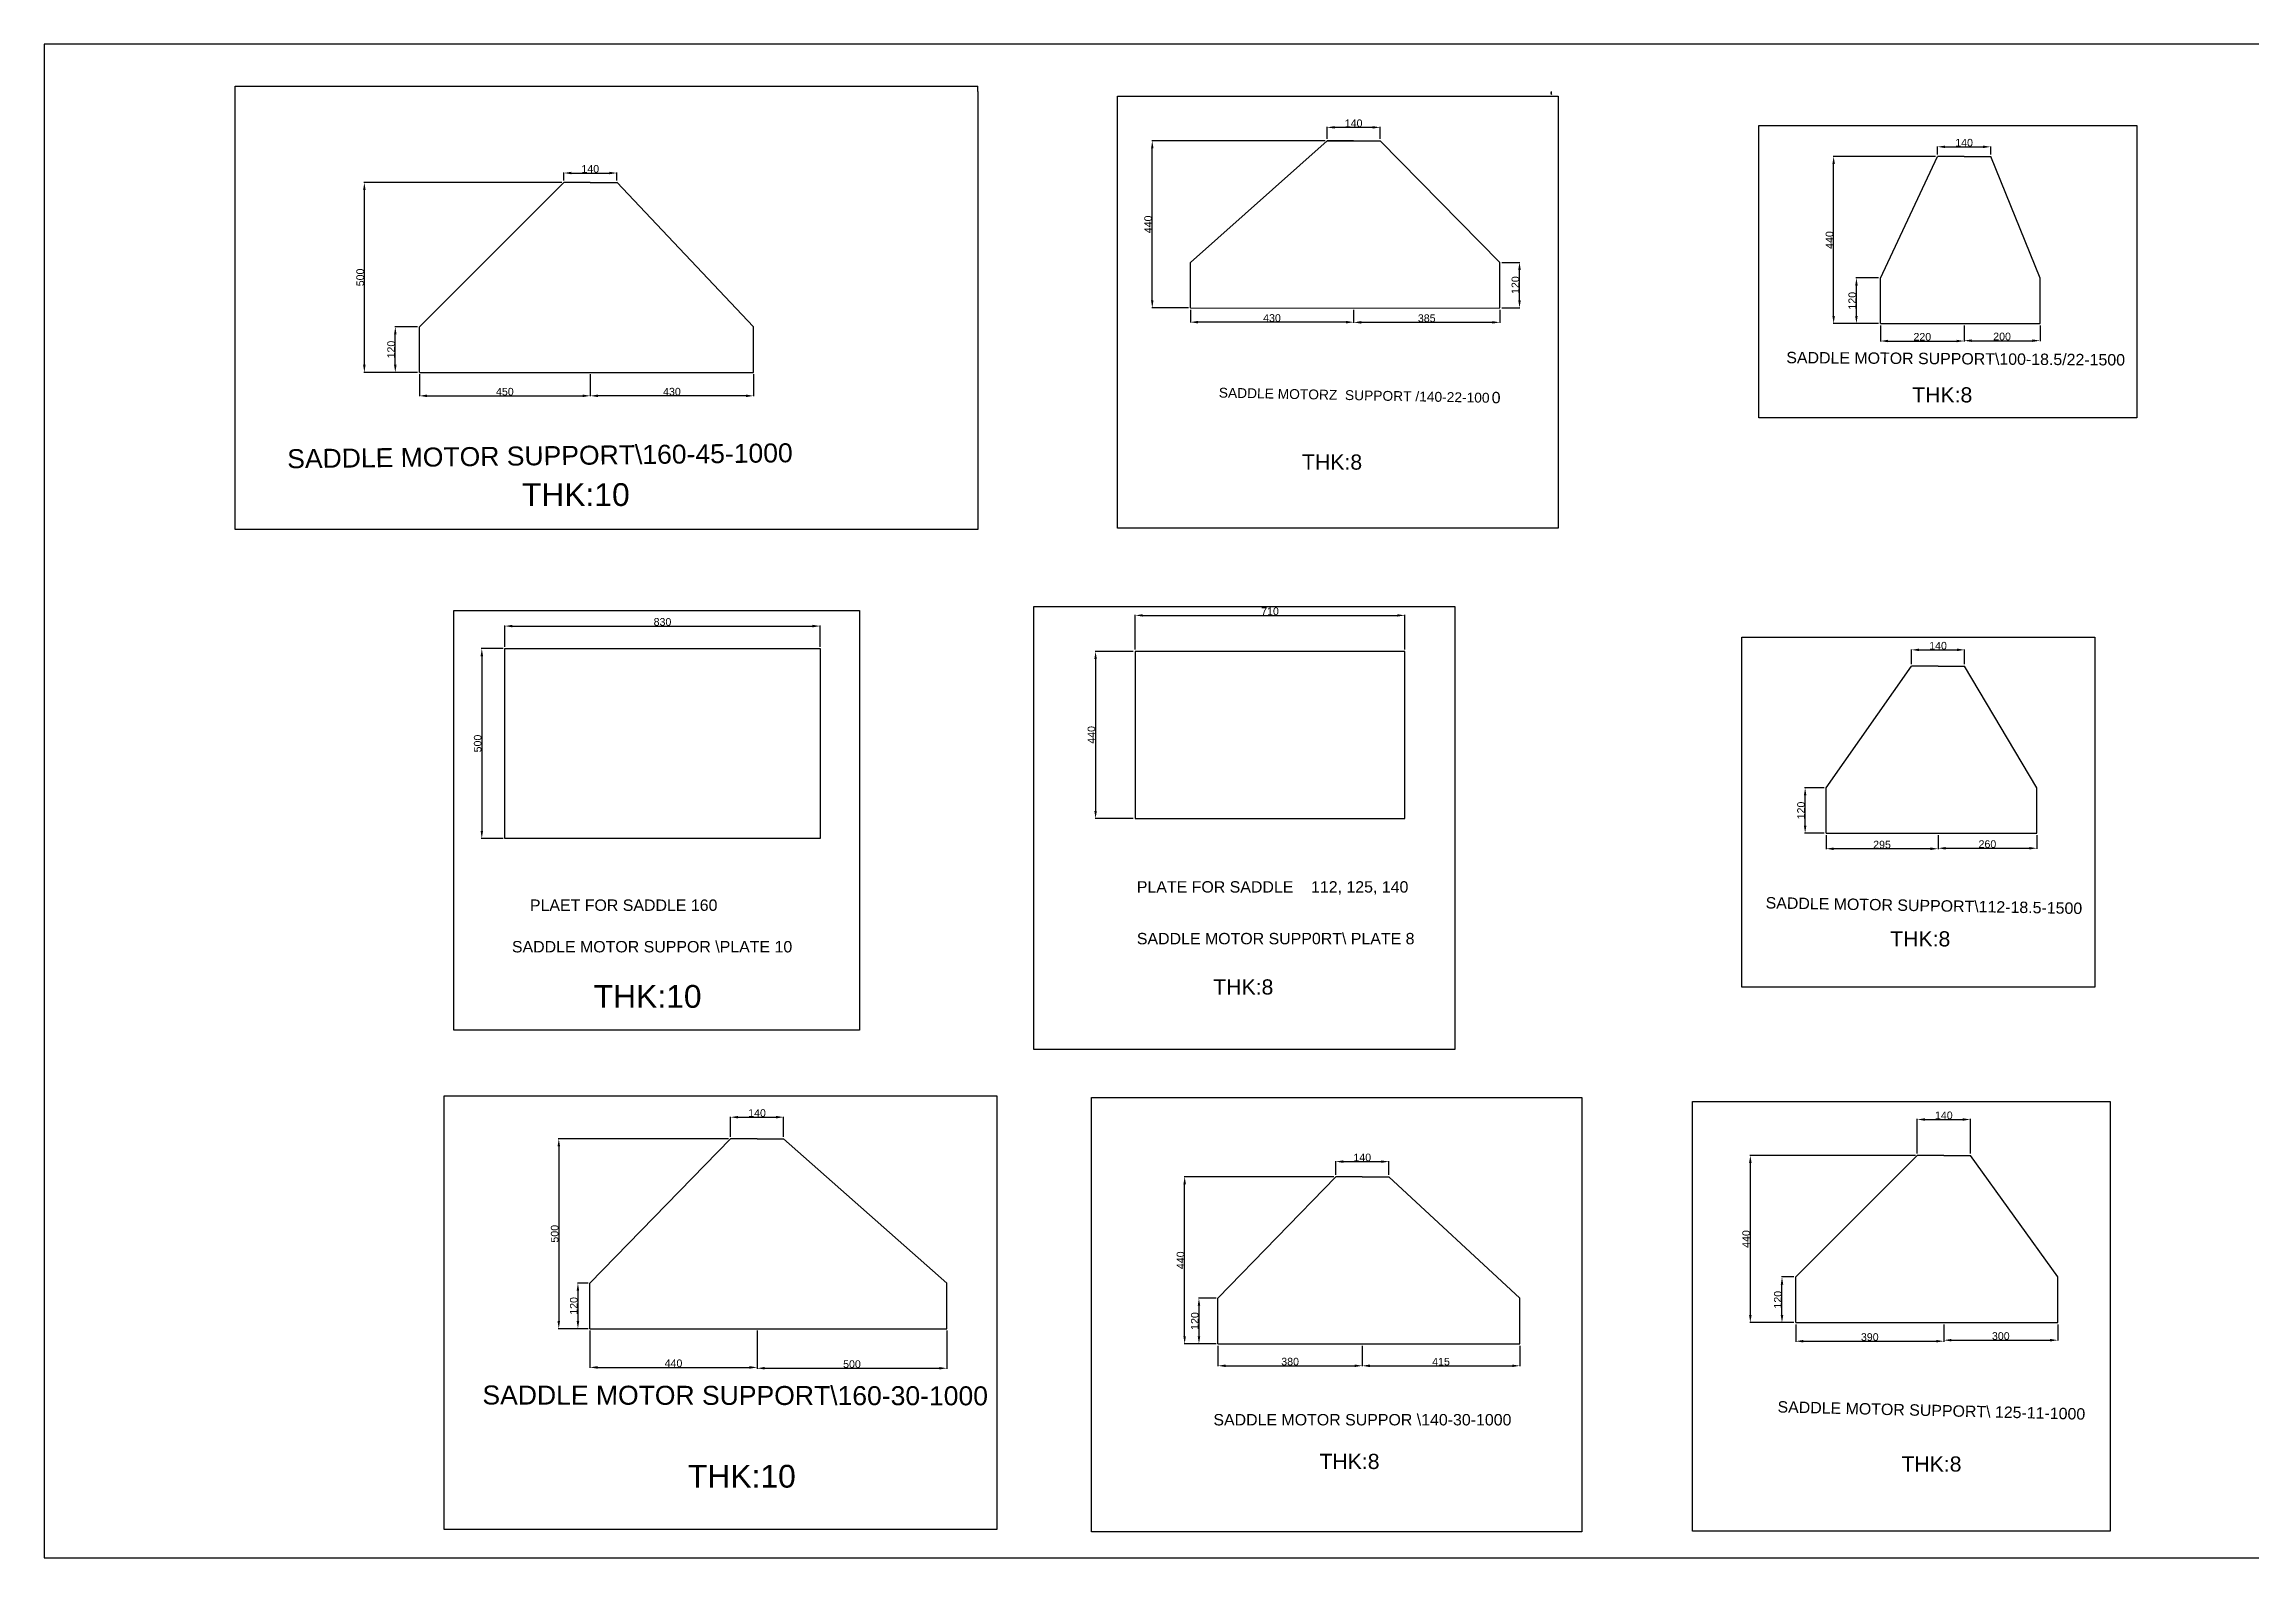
# Model space of a CAD drawing. Header units: millimetres. Extents: x -145362 to -132657, y 130559 to 137143.
# Drawn here: x -145362 to -139549, y 133157 to 137143 of the extents above; entities that cross this region are included whole.
import ezdxf

# ---------------------------------------------------------------- set-up
doc = ezdxf.new("R2010")
doc.units = ezdxf.units.MM
doc.styles.get("Standard").update_dxf_attribs({"font": 'ARIAL.TTF'})
doc.dimstyles.new('ISO-25', dxfattribs={"dimtxt": 20, "dimasz": 20, "dimexe": 1.25, "dimexo": 5, "dimtad": 1, "dimdec": 1, "dimtxsty": 'Standard', "dimcen": 2.5, "dimclrd": 3, "dimclre": 3, "dimclrt": 1, "dimadec": 1, "dimazin": 0, "dimtfac": 1, "dimtdec": 1, "dimtmove": 0, "dimatfit": 3, "dimfxl": 1, "dimarcsym": 0})

# ---------------------------------------------------------------- blocks, each defined once
blk = doc.blocks.new('*D3')
at = {"color": 3, "linetype": 'ByBlock', "lineweight": -2}
for p, q in [((-143994.2, 136783.4), (-143994.2, 136804.5)), ((-143974.2, 136803.3), (-143874.2, 136803.3)), ((-143854.2, 136783.4), (-143854.2, 136804.5))]:
    blk.add_line(p, q, dxfattribs=at)
at = {"color": 3, "linetype": 'ByBlock'}
for points in [[(-143974.2, 136806.6), (-143974.2, 136800), (-143994.2, 136803.3)], [(-143874.2, 136806.6), (-143874.2, 136800), (-143854.2, 136803.3)]]:
    blk.add_solid(points, dxfattribs=at)
at = {"layer": 'Defpoints', "color": 0, "linetype": 'ByBlock'}
for p in [(-143854.2, 136803.3), (-143994.2, 136778.4), (-143854.2, 136778.4)]:
    blk.add_point(p, dxfattribs=at)
at = {"color": 1, "linetype": 'ByBlock', "insert": (-143924.2, 136814.1), "char_height": 20, "attachment_point": 5}
blk.add_mtext('140', dxfattribs=at)
blk = doc.blocks.new('*D4')
at = {"color": 3, "linetype": 'ByBlock', "lineweight": -2}
for p, q in [((-144374.2, 136273.4), (-144374.2, 136215.3)), ((-143924.2, 136273.4), (-143924.2, 136215.3)), ((-144354.2, 136216.5), (-143944.2, 136216.5))]:
    blk.add_line(p, q, dxfattribs=at)
at = {"color": 3, "linetype": 'ByBlock'}
for points in [[(-144354.2, 136219.9), (-144354.2, 136213.2), (-144374.2, 136216.5)], [(-143944.2, 136219.9), (-143944.2, 136213.2), (-143924.2, 136216.5)]]:
    blk.add_solid(points, dxfattribs=at)
at = {"layer": 'Defpoints', "color": 0, "linetype": 'ByBlock'}
for p in [(-144374.2, 136278.4), (-143924.2, 136278.4), (-143924.2, 136216.5)]:
    blk.add_point(p, dxfattribs=at)
at = {"color": 1, "linetype": 'ByBlock', "insert": (-144149.2, 136227.4), "char_height": 20, "attachment_point": 5}
blk.add_mtext('450', dxfattribs=at)
blk = doc.blocks.new('*D5')
at = {"color": 3, "linetype": 'ByBlock', "lineweight": -2}
for p, q in [((-143924.2, 136272.8), (-143924.2, 136215.3)), ((-143494.2, 136273.4), (-143494.2, 136215.3)), ((-143514.2, 136216.5), (-143904.2, 136216.5))]:
    blk.add_line(p, q, dxfattribs=at)
at = {"color": 3, "linetype": 'ByBlock'}
for points in [[(-143904.2, 136219.9), (-143904.2, 136213.2), (-143924.2, 136216.5)], [(-143514.2, 136219.9), (-143514.2, 136213.2), (-143494.2, 136216.5)]]:
    blk.add_solid(points, dxfattribs=at)
at = {"layer": 'Defpoints', "color": 0, "linetype": 'ByBlock'}
for p in [(-143924.2, 136277.8), (-143494.2, 136278.4), (-143924.2, 136216.5)]:
    blk.add_point(p, dxfattribs=at)
at = {"color": 1, "linetype": 'ByBlock', "insert": (-143709.2, 136227.4), "char_height": 20, "attachment_point": 5}
blk.add_mtext('430', dxfattribs=at)
blk = doc.blocks.new('*D6')
at = {"color": 3, "linetype": 'ByBlock', "lineweight": -2}
for p, q in [((-144379.2, 136398.4), (-144439, 136398.4)), ((-144437.7, 136298.4), (-144437.7, 136378.4)), ((-144379.2, 136278.4), (-144439, 136278.4))]:
    blk.add_line(p, q, dxfattribs=at)
at = {"color": 3, "linetype": 'ByBlock'}
for points in [[(-144441.1, 136378.4), (-144434.4, 136378.4), (-144437.7, 136398.4)], [(-144441.1, 136298.4), (-144434.4, 136298.4), (-144437.7, 136278.4)]]:
    blk.add_solid(points, dxfattribs=at)
at = {"layer": 'Defpoints', "color": 0, "linetype": 'ByBlock'}
for p in [(-144437.7, 136398.4), (-144374.2, 136398.4), (-144374.2, 136278.4)]:
    blk.add_point(p, dxfattribs=at)
at = {"color": 1, "linetype": 'ByBlock', "insert": (-144448.6, 136338.4), "char_height": 20, "attachment_point": 5, "rotation": 90}
blk.add_mtext('120', dxfattribs=at)
blk = doc.blocks.new('*D7')
at = {"color": 3, "linetype": 'ByBlock', "lineweight": -2}
for p, q in [((-140526.4, 136401.9), (-140526.4, 136359.7)), ((-140306.4, 136401.9), (-140306.4, 136359.7)), ((-140506.4, 136360.9), (-140326.4, 136360.9))]:
    blk.add_line(p, q, dxfattribs=at)
at = {"color": 3, "linetype": 'ByBlock'}
for points in [[(-140506.4, 136364.3), (-140506.4, 136357.6), (-140526.4, 136360.9)], [(-140326.4, 136364.3), (-140326.4, 136357.6), (-140306.4, 136360.9)]]:
    blk.add_solid(points, dxfattribs=at)
at = {"layer": 'Defpoints', "color": 0, "linetype": 'ByBlock'}
for p in [(-140526.4, 136406.9), (-140306.4, 136406.9), (-140306.4, 136360.9)]:
    blk.add_point(p, dxfattribs=at)
at = {"color": 1, "linetype": 'ByBlock', "insert": (-140416.4, 136371.8), "char_height": 20, "attachment_point": 5}
blk.add_mtext('220', dxfattribs=at)
blk = doc.blocks.new('*D8')
at = {"color": 3, "linetype": 'ByBlock', "lineweight": -2}
for p, q in [((-140306.4, 136401.9), (-140306.4, 136360.6)), ((-140106.4, 136401.9), (-140106.4, 136360.6)), ((-140286.4, 136361.8), (-140126.4, 136361.8))]:
    blk.add_line(p, q, dxfattribs=at)
at = {"color": 3, "linetype": 'ByBlock'}
for points in [[(-140286.4, 136365.2), (-140286.4, 136358.5), (-140306.4, 136361.8)], [(-140126.4, 136365.2), (-140126.4, 136358.5), (-140106.4, 136361.8)]]:
    blk.add_solid(points, dxfattribs=at)
at = {"layer": 'Defpoints', "color": 0, "linetype": 'ByBlock'}
for p in [(-140306.4, 136406.9), (-140106.4, 136406.9), (-140106.4, 136361.8)]:
    blk.add_point(p, dxfattribs=at)
at = {"color": 1, "linetype": 'ByBlock', "insert": (-140206.4, 136372.7), "char_height": 20, "attachment_point": 5}
blk.add_mtext('200', dxfattribs=at)
blk = doc.blocks.new('*D9')
at = {"color": 3, "linetype": 'ByBlock', "lineweight": -2}
for p, q in [((-140531.4, 136526.9), (-140591.2, 136526.9)), ((-140590, 136426.9), (-140590, 136506.9)), ((-140531.4, 136406.9), (-140591.2, 136406.9))]:
    blk.add_line(p, q, dxfattribs=at)
at = {"color": 3, "linetype": 'ByBlock'}
for points in [[(-140593.3, 136506.9), (-140586.6, 136506.9), (-140590, 136526.9)], [(-140593.3, 136426.9), (-140586.6, 136426.9), (-140590, 136406.9)]]:
    blk.add_solid(points, dxfattribs=at)
at = {"layer": 'Defpoints', "color": 0, "linetype": 'ByBlock'}
for p in [(-140590, 136526.9), (-140526.4, 136526.9), (-140526.4, 136406.9)]:
    blk.add_point(p, dxfattribs=at)
at = {"color": 1, "linetype": 'ByBlock', "insert": (-140600.8, 136466.9), "char_height": 20, "attachment_point": 5, "rotation": 90}
blk.add_mtext('120', dxfattribs=at)
blk = doc.blocks.new('*D10')
at = {"color": 3, "linetype": 'ByBlock', "lineweight": -2}
for p, q in [((-140381.4, 136846.9), (-140651.2, 136846.9)), ((-140650, 136426.9), (-140650, 136826.9)), ((-140532.1, 136406.9), (-140651.2, 136406.9))]:
    blk.add_line(p, q, dxfattribs=at)
at = {"color": 3, "linetype": 'ByBlock'}
for points in [[(-140653.3, 136826.9), (-140646.6, 136826.9), (-140650, 136846.9)], [(-140653.3, 136426.9), (-140646.6, 136426.9), (-140650, 136406.9)]]:
    blk.add_solid(points, dxfattribs=at)
at = {"layer": 'Defpoints', "color": 0, "linetype": 'ByBlock'}
for p in [(-140650, 136846.9), (-140376.4, 136846.9), (-140527.1, 136406.9)]:
    blk.add_point(p, dxfattribs=at)
at = {"color": 1, "linetype": 'ByBlock', "insert": (-140660.8, 136626.9), "char_height": 20, "attachment_point": 5, "rotation": 90}
blk.add_mtext('440', dxfattribs=at)
blk = doc.blocks.new('*D11')
at = {"color": 3, "linetype": 'ByBlock', "lineweight": -2}
for p, q in [((-140376.4, 136851.9), (-140376.4, 136873.5)), ((-140356.4, 136872.3), (-140256.4, 136872.3)), ((-140236.4, 136851.9), (-140236.4, 136873.5))]:
    blk.add_line(p, q, dxfattribs=at)
at = {"color": 3, "linetype": 'ByBlock'}
for points in [[(-140356.4, 136875.6), (-140356.4, 136869), (-140376.4, 136872.3)], [(-140256.4, 136875.6), (-140256.4, 136869), (-140236.4, 136872.3)]]:
    blk.add_solid(points, dxfattribs=at)
at = {"layer": 'Defpoints', "color": 0, "linetype": 'ByBlock'}
for p in [(-140236.4, 136872.3), (-140376.4, 136846.9), (-140236.4, 136846.9)]:
    blk.add_point(p, dxfattribs=at)
at = {"color": 1, "linetype": 'ByBlock', "insert": (-140306.4, 136883.1), "char_height": 20, "attachment_point": 5}
blk.add_mtext('140', dxfattribs=at)
blk = doc.blocks.new('*D19')
at = {"color": 3, "linetype": 'ByBlock', "lineweight": -2}
for p, q in [((-140445, 135509.6), (-140445, 135548.9)), ((-140425, 135547.6), (-140325, 135547.6)), ((-140305, 135509.6), (-140305, 135548.9))]:
    blk.add_line(p, q, dxfattribs=at)
at = {"color": 3, "linetype": 'ByBlock'}
for points in [[(-140425, 135551), (-140425, 135544.3), (-140445, 135547.6)], [(-140325, 135551), (-140325, 135544.3), (-140305, 135547.6)]]:
    blk.add_solid(points, dxfattribs=at)
at = {"layer": 'Defpoints', "color": 0, "linetype": 'ByBlock'}
for p in [(-140305, 135547.6), (-140445, 135504.6), (-140305, 135504.6)]:
    blk.add_point(p, dxfattribs=at)
at = {"color": 1, "linetype": 'ByBlock', "insert": (-140375, 135558.5), "char_height": 20, "attachment_point": 5}
blk.add_mtext('140', dxfattribs=at)
blk = doc.blocks.new('*D20')
at = {"color": 3, "linetype": 'ByBlock', "lineweight": -2}
for p, q in [((-140375, 135059.6), (-140375, 135023.9)), ((-140115, 135059.6), (-140115, 135023.9)), ((-140355, 135025.2), (-140135, 135025.2))]:
    blk.add_line(p, q, dxfattribs=at)
at = {"color": 3, "linetype": 'ByBlock'}
for points in [[(-140355, 135028.5), (-140355, 135021.8), (-140375, 135025.2)], [(-140135, 135028.5), (-140135, 135021.8), (-140115, 135025.2)]]:
    blk.add_solid(points, dxfattribs=at)
at = {"layer": 'Defpoints', "color": 0, "linetype": 'ByBlock'}
for p in [(-140375, 135064.6), (-140115, 135064.6), (-140115, 135025.2)]:
    blk.add_point(p, dxfattribs=at)
at = {"color": 1, "linetype": 'ByBlock', "insert": (-140245, 135036), "char_height": 20, "attachment_point": 5}
blk.add_mtext('260', dxfattribs=at)
blk = doc.blocks.new('*D21')
at = {"color": 3, "linetype": 'ByBlock', "lineweight": -2}
for p, q in [((-140670, 135059.6), (-140670, 135022.6)), ((-140375, 135058.9), (-140375, 135022.6)), ((-140395, 135023.9), (-140650, 135023.9))]:
    blk.add_line(p, q, dxfattribs=at)
at = {"color": 3, "linetype": 'ByBlock'}
for points in [[(-140650, 135027.2), (-140650, 135020.5), (-140670, 135023.9)], [(-140395, 135027.2), (-140395, 135020.5), (-140375, 135023.9)]]:
    blk.add_solid(points, dxfattribs=at)
at = {"layer": 'Defpoints', "color": 0, "linetype": 'ByBlock'}
for p in [(-140670, 135064.6), (-140375, 135063.9), (-140670, 135023.9)]:
    blk.add_point(p, dxfattribs=at)
at = {"color": 1, "linetype": 'ByBlock', "insert": (-140522.5, 135034.7), "char_height": 20, "attachment_point": 5}
blk.add_mtext('295', dxfattribs=at)
blk = doc.blocks.new('*D22')
at = {"color": 3, "linetype": 'ByBlock', "lineweight": -2}
for p, q in [((-140675, 135184.6), (-140726.3, 135184.6)), ((-140725, 135084.6), (-140725, 135164.6)), ((-140675, 135064.6), (-140726.3, 135064.6))]:
    blk.add_line(p, q, dxfattribs=at)
at = {"color": 3, "linetype": 'ByBlock'}
for points in [[(-140728.3, 135164.6), (-140721.7, 135164.6), (-140725, 135184.6)], [(-140728.3, 135084.6), (-140721.7, 135084.6), (-140725, 135064.6)]]:
    blk.add_solid(points, dxfattribs=at)
at = {"layer": 'Defpoints', "color": 0, "linetype": 'ByBlock'}
for p in [(-140725, 135184.6), (-140670, 135184.6), (-140670, 135064.6)]:
    blk.add_point(p, dxfattribs=at)
at = {"color": 1, "linetype": 'ByBlock', "insert": (-140735.8, 135124.6), "char_height": 20, "attachment_point": 5, "rotation": 90}
blk.add_mtext('120', dxfattribs=at)
blk = doc.blocks.new('*D24')
at = {"color": 3, "linetype": 'ByBlock', "lineweight": -2}
for p, q in [((-142489.2, 135548.7), (-142489.2, 135639.7)), ((-142469.2, 135638.4), (-141799.2, 135638.4)), ((-141779.2, 135548.7), (-141779.2, 135639.7))]:
    blk.add_line(p, q, dxfattribs=at)
at = {"color": 3, "linetype": 'ByBlock'}
for points in [[(-142469.2, 135641.7), (-142469.2, 135635.1), (-142489.2, 135638.4)], [(-141799.2, 135641.7), (-141799.2, 135635.1), (-141779.2, 135638.4)]]:
    blk.add_solid(points, dxfattribs=at)
at = {"layer": 'Defpoints', "color": 0, "linetype": 'ByBlock'}
for p in [(-141779.2, 135638.4), (-142489.2, 135543.7), (-141779.2, 135543.7)]:
    blk.add_point(p, dxfattribs=at)
at = {"color": 1, "linetype": 'ByBlock', "insert": (-142134.2, 135649.2), "char_height": 20, "attachment_point": 5}
blk.add_mtext('710', dxfattribs=at)
blk = doc.blocks.new('*D25')
at = {"color": 3, "linetype": 'ByBlock', "lineweight": -2}
for p, q in [((-142494.2, 135543.7), (-142594.8, 135543.7)), ((-142593.6, 135523.7), (-142593.6, 135123.7)), ((-142494.2, 135103.7), (-142594.8, 135103.7))]:
    blk.add_line(p, q, dxfattribs=at)
at = {"color": 3, "linetype": 'ByBlock'}
for points in [[(-142596.9, 135523.7), (-142590.3, 135523.7), (-142593.6, 135543.7)], [(-142596.9, 135123.7), (-142590.3, 135123.7), (-142593.6, 135103.7)]]:
    blk.add_solid(points, dxfattribs=at)
at = {"layer": 'Defpoints', "color": 0, "linetype": 'ByBlock'}
for p in [(-142489.2, 135543.7), (-142593.6, 135103.7), (-142489.2, 135103.7)]:
    blk.add_point(p, dxfattribs=at)
at = {"color": 1, "linetype": 'ByBlock', "insert": (-142604.4, 135323.7), "char_height": 20, "attachment_point": 5, "rotation": 90}
blk.add_mtext('440', dxfattribs=at)
blk = doc.blocks.new('*D26')
at = {"color": 3, "linetype": 'ByBlock', "lineweight": -2}
for p, q in [((-144154.1, 135551), (-144211.2, 135551)), ((-144209.9, 135531), (-144209.9, 135071)), ((-144154.1, 135051), (-144211.2, 135051))]:
    blk.add_line(p, q, dxfattribs=at)
at = {"color": 3, "linetype": 'ByBlock'}
for points in [[(-144213.2, 135531), (-144206.6, 135531), (-144209.9, 135551)], [(-144213.2, 135071), (-144206.6, 135071), (-144209.9, 135051)]]:
    blk.add_solid(points, dxfattribs=at)
at = {"layer": 'Defpoints', "color": 0, "linetype": 'ByBlock'}
for p in [(-144149.1, 135551), (-144209.9, 135051), (-144149.1, 135051)]:
    blk.add_point(p, dxfattribs=at)
at = {"color": 1, "linetype": 'ByBlock', "insert": (-144220.7, 135301), "char_height": 20, "attachment_point": 5, "rotation": 90}
blk.add_mtext('500', dxfattribs=at)
blk = doc.blocks.new('*D27')
at = {"color": 3, "linetype": 'ByBlock', "lineweight": -2}
for p, q in [((-144149.1, 135556), (-144149.1, 135611.5)), ((-144129.1, 135610.2), (-143339.1, 135610.2)), ((-143319.1, 135556), (-143319.1, 135611.5))]:
    blk.add_line(p, q, dxfattribs=at)
at = {"color": 3, "linetype": 'ByBlock'}
for points in [[(-144129.1, 135613.6), (-144129.1, 135606.9), (-144149.1, 135610.2)], [(-143339.1, 135613.6), (-143339.1, 135606.9), (-143319.1, 135610.2)]]:
    blk.add_solid(points, dxfattribs=at)
at = {"layer": 'Defpoints', "color": 0, "linetype": 'ByBlock'}
for p in [(-143319.1, 135610.2), (-144149.1, 135551), (-143319.1, 135551)]:
    blk.add_point(p, dxfattribs=at)
at = {"color": 1, "linetype": 'ByBlock', "insert": (-143734.1, 135621.1), "char_height": 20, "attachment_point": 5}
blk.add_mtext('830', dxfattribs=at)
blk = doc.blocks.new('*D28')
at = {"color": 3, "linetype": 'ByBlock', "lineweight": -2}
for p, q in [((-140749.8, 133771.2), (-140749.8, 133725.8)), ((-140729.8, 133727), (-140379.8, 133727)), ((-140359.8, 133771.2), (-140359.8, 133725.8))]:
    blk.add_line(p, q, dxfattribs=at)
at = {"color": 3, "linetype": 'ByBlock'}
for points in [[(-140729.8, 133730.4), (-140729.8, 133723.7), (-140749.8, 133727)], [(-140379.8, 133730.4), (-140379.8, 133723.7), (-140359.8, 133727)]]:
    blk.add_solid(points, dxfattribs=at)
at = {"layer": 'Defpoints', "color": 0, "linetype": 'ByBlock'}
for p in [(-140749.8, 133776.2), (-140359.8, 133776.2), (-140359.8, 133727)]:
    blk.add_point(p, dxfattribs=at)
at = {"color": 1, "linetype": 'ByBlock', "insert": (-140554.8, 133737.9), "char_height": 20, "attachment_point": 5}
blk.add_mtext('390', dxfattribs=at)
blk = doc.blocks.new('*D29')
at = {"color": 3, "linetype": 'ByBlock', "lineweight": -2}
for p, q in [((-140359.8, 133770.5), (-140359.8, 133728.5)), ((-140339.8, 133729.7), (-140079.8, 133729.7)), ((-140059.8, 133771.2), (-140059.8, 133728.5))]:
    blk.add_line(p, q, dxfattribs=at)
at = {"color": 3, "linetype": 'ByBlock'}
for points in [[(-140339.8, 133733.1), (-140339.8, 133726.4), (-140359.8, 133729.7)], [(-140079.8, 133733.1), (-140079.8, 133726.4), (-140059.8, 133729.7)]]:
    blk.add_solid(points, dxfattribs=at)
at = {"layer": 'Defpoints', "color": 0, "linetype": 'ByBlock'}
for p in [(-140359.8, 133775.5), (-140059.8, 133776.2), (-140059.8, 133729.7)]:
    blk.add_point(p, dxfattribs=at)
at = {"color": 1, "linetype": 'ByBlock', "insert": (-140209.8, 133740.6), "char_height": 20, "attachment_point": 5}
blk.add_mtext('300', dxfattribs=at)
blk = doc.blocks.new('*D30')
at = {"color": 3, "linetype": 'ByBlock', "lineweight": -2}
for p, q in [((-140754.8, 133896.2), (-140787.2, 133896.2)), ((-140786, 133796.2), (-140786, 133876.2)), ((-140754.8, 133776.2), (-140787.2, 133776.2))]:
    blk.add_line(p, q, dxfattribs=at)
at = {"color": 3, "linetype": 'ByBlock'}
for points in [[(-140789.3, 133876.2), (-140782.6, 133876.2), (-140786, 133896.2)], [(-140789.3, 133796.2), (-140782.6, 133796.2), (-140786, 133776.2)]]:
    blk.add_solid(points, dxfattribs=at)
at = {"layer": 'Defpoints', "color": 0, "linetype": 'ByBlock'}
for p in [(-140786, 133896.2), (-140749.8, 133896.2), (-140749.8, 133776.2)]:
    blk.add_point(p, dxfattribs=at)
at = {"color": 1, "linetype": 'ByBlock', "insert": (-140796.8, 133836.2), "char_height": 20, "attachment_point": 5, "rotation": 90}
blk.add_mtext('120', dxfattribs=at)
blk = doc.blocks.new('*D31')
at = {"color": 3, "linetype": 'ByBlock', "lineweight": -2}
for p, q in [((-140429.8, 134221.2), (-140429.8, 134312.2)), ((-140409.8, 134310.9), (-140309.8, 134310.9)), ((-140289.8, 134221.2), (-140289.8, 134312.2))]:
    blk.add_line(p, q, dxfattribs=at)
at = {"color": 3, "linetype": 'ByBlock'}
for points in [[(-140409.8, 134314.2), (-140409.8, 134307.6), (-140429.8, 134310.9)], [(-140309.8, 134314.2), (-140309.8, 134307.6), (-140289.8, 134310.9)]]:
    blk.add_solid(points, dxfattribs=at)
at = {"layer": 'Defpoints', "color": 0, "linetype": 'ByBlock'}
for p in [(-140289.8, 134310.9), (-140429.8, 134216.2), (-140289.8, 134216.2)]:
    blk.add_point(p, dxfattribs=at)
at = {"color": 1, "linetype": 'ByBlock', "insert": (-140359.8, 134321.8), "char_height": 20, "attachment_point": 5}
blk.add_mtext('140', dxfattribs=at)
blk = doc.blocks.new('*D32')
at = {"color": 3, "linetype": 'ByBlock', "lineweight": -2}
for p, q in [((-142271.3, 133715.2), (-142271.3, 133661.1)), ((-142251.3, 133662.4), (-141911.3, 133662.4)), ((-141891.3, 133715.2), (-141891.3, 133661.1))]:
    blk.add_line(p, q, dxfattribs=at)
at = {"color": 3, "linetype": 'ByBlock'}
for points in [[(-142251.3, 133665.7), (-142251.3, 133659), (-142271.3, 133662.4)], [(-141911.3, 133665.7), (-141911.3, 133659), (-141891.3, 133662.4)]]:
    blk.add_solid(points, dxfattribs=at)
at = {"layer": 'Defpoints', "color": 0, "linetype": 'ByBlock'}
for p in [(-142271.3, 133720.2), (-141891.3, 133720.2), (-141891.3, 133662.4)]:
    blk.add_point(p, dxfattribs=at)
at = {"color": 1, "linetype": 'ByBlock', "insert": (-142081.3, 133673.2), "char_height": 20, "attachment_point": 5}
blk.add_mtext('380', dxfattribs=at)
blk = doc.blocks.new('*D33')
at = {"color": 3, "linetype": 'ByBlock', "lineweight": -2}
for p, q in [((-141891.3, 133715.2), (-141891.3, 133661)), ((-141871.3, 133662.3), (-141496.3, 133662.3)), ((-141476.3, 133715.2), (-141476.3, 133661))]:
    blk.add_line(p, q, dxfattribs=at)
at = {"color": 3, "linetype": 'ByBlock'}
for points in [[(-141871.3, 133665.6), (-141871.3, 133658.9), (-141891.3, 133662.3)], [(-141496.3, 133665.6), (-141496.3, 133658.9), (-141476.3, 133662.3)]]:
    blk.add_solid(points, dxfattribs=at)
at = {"layer": 'Defpoints', "color": 0, "linetype": 'ByBlock'}
for p in [(-141891.3, 133720.2), (-141476.3, 133720.2), (-141476.3, 133662.3)]:
    blk.add_point(p, dxfattribs=at)
at = {"color": 1, "linetype": 'ByBlock', "insert": (-141683.8, 133673.1), "char_height": 20, "attachment_point": 5}
blk.add_mtext('415', dxfattribs=at)
blk = doc.blocks.new('*D34')
at = {"color": 3, "linetype": 'ByBlock', "lineweight": -2}
for p, q in [((-141961.3, 134165.2), (-141961.3, 134201.2)), ((-141941.3, 134200), (-141841.3, 134200)), ((-141821.3, 134165.2), (-141821.3, 134201.2))]:
    blk.add_line(p, q, dxfattribs=at)
at = {"color": 3, "linetype": 'ByBlock'}
for points in [[(-141941.3, 134203.3), (-141941.3, 134196.6), (-141961.3, 134200)], [(-141841.3, 134203.3), (-141841.3, 134196.6), (-141821.3, 134200)]]:
    blk.add_solid(points, dxfattribs=at)
at = {"layer": 'Defpoints', "color": 0, "linetype": 'ByBlock'}
for p in [(-141821.3, 134200), (-141961.3, 134160.2), (-141821.3, 134160.2)]:
    blk.add_point(p, dxfattribs=at)
at = {"color": 1, "linetype": 'ByBlock', "insert": (-141891.3, 134210.8), "char_height": 20, "attachment_point": 5}
blk.add_mtext('140', dxfattribs=at)
blk = doc.blocks.new('*D35')
at = {"color": 3, "linetype": 'ByBlock', "lineweight": -2}
for p, q in [((-141966.3, 134160.2), (-142360.3, 134160.2)), ((-142359, 133740.2), (-142359, 134140.2)), ((-142276.3, 133720.2), (-142360.3, 133720.2))]:
    blk.add_line(p, q, dxfattribs=at)
at = {"color": 3, "linetype": 'ByBlock'}
for points in [[(-142362.4, 134140.2), (-142355.7, 134140.2), (-142359, 134160.2)], [(-142362.4, 133740.2), (-142355.7, 133740.2), (-142359, 133720.2)]]:
    blk.add_solid(points, dxfattribs=at)
at = {"layer": 'Defpoints', "color": 0, "linetype": 'ByBlock'}
for p in [(-142359, 134160.2), (-141961.3, 134160.2), (-142271.3, 133720.2)]:
    blk.add_point(p, dxfattribs=at)
at = {"color": 1, "linetype": 'ByBlock', "insert": (-142369.9, 133940.2), "char_height": 20, "attachment_point": 5, "rotation": 90}
blk.add_mtext('440', dxfattribs=at)
blk = doc.blocks.new('*D36')
at = {"color": 3, "linetype": 'ByBlock', "lineweight": -2}
for p, q in [((-142276.3, 133840.2), (-142322.6, 133840.2)), ((-142321.4, 133820.2), (-142321.4, 133740.2)), ((-142276.3, 133720.2), (-142322.6, 133720.2))]:
    blk.add_line(p, q, dxfattribs=at)
at = {"color": 3, "linetype": 'ByBlock'}
for points in [[(-142324.7, 133820.2), (-142318, 133820.2), (-142321.4, 133840.2)], [(-142324.7, 133740.2), (-142318, 133740.2), (-142321.4, 133720.2)]]:
    blk.add_solid(points, dxfattribs=at)
at = {"layer": 'Defpoints', "color": 0, "linetype": 'ByBlock'}
for p in [(-142271.3, 133840.2), (-142321.4, 133720.2), (-142271.3, 133720.2)]:
    blk.add_point(p, dxfattribs=at)
at = {"color": 1, "linetype": 'ByBlock', "insert": (-142332.2, 133780.2), "char_height": 20, "attachment_point": 5, "rotation": 90}
blk.add_mtext('120', dxfattribs=at)
blk = doc.blocks.new('*D37')
at = {"color": 3, "linetype": 'ByBlock', "lineweight": -2}
for p, q in [((-143925.1, 133755), (-143925.1, 133656.8)), ((-143485.1, 133755), (-143485.1, 133656.8)), ((-143905.1, 133658), (-143505.1, 133658))]:
    blk.add_line(p, q, dxfattribs=at)
at = {"color": 3, "linetype": 'ByBlock'}
for points in [[(-143905.1, 133661.4), (-143905.1, 133654.7), (-143925.1, 133658)], [(-143505.1, 133661.4), (-143505.1, 133654.7), (-143485.1, 133658)]]:
    blk.add_solid(points, dxfattribs=at)
at = {"layer": 'Defpoints', "color": 0, "linetype": 'ByBlock'}
for p in [(-143925.1, 133760), (-143485.1, 133760), (-143485.1, 133658)]:
    blk.add_point(p, dxfattribs=at)
at = {"color": 1, "linetype": 'ByBlock', "insert": (-143705.1, 133668.9), "char_height": 20, "attachment_point": 5}
blk.add_mtext('440', dxfattribs=at)
blk = doc.blocks.new('*D38')
at = {"color": 3, "linetype": 'ByBlock', "lineweight": -2}
for p, q in [((-143485.1, 133755), (-143485.1, 133654.6)), ((-142985.1, 133755), (-142985.1, 133654.6)), ((-143465.1, 133655.8), (-143005.1, 133655.8))]:
    blk.add_line(p, q, dxfattribs=at)
at = {"color": 3, "linetype": 'ByBlock'}
for points in [[(-143465.1, 133659.2), (-143465.1, 133652.5), (-143485.1, 133655.8)], [(-143005.1, 133659.2), (-143005.1, 133652.5), (-142985.1, 133655.8)]]:
    blk.add_solid(points, dxfattribs=at)
at = {"layer": 'Defpoints', "color": 0, "linetype": 'ByBlock'}
for p in [(-143485.1, 133760), (-142985.1, 133760), (-142985.1, 133655.8)]:
    blk.add_point(p, dxfattribs=at)
at = {"color": 1, "linetype": 'ByBlock', "insert": (-143235.1, 133666.7), "char_height": 20, "attachment_point": 5}
blk.add_mtext('500', dxfattribs=at)
blk = doc.blocks.new('*D39')
at = {"color": 3, "linetype": 'ByBlock', "lineweight": -2}
for p, q in [((-143930.1, 133880), (-143958.1, 133880)), ((-143956.8, 133860), (-143956.8, 133780)), ((-143930.1, 133760), (-143958.1, 133760))]:
    blk.add_line(p, q, dxfattribs=at)
at = {"color": 3, "linetype": 'ByBlock'}
for points in [[(-143960.1, 133860), (-143953.5, 133860), (-143956.8, 133880)], [(-143960.1, 133780), (-143953.5, 133780), (-143956.8, 133760)]]:
    blk.add_solid(points, dxfattribs=at)
at = {"layer": 'Defpoints', "color": 0, "linetype": 'ByBlock'}
for p in [(-143925.1, 133880), (-143956.8, 133760), (-143925.1, 133760)]:
    blk.add_point(p, dxfattribs=at)
at = {"color": 1, "linetype": 'ByBlock', "insert": (-143967.6, 133820), "char_height": 20, "attachment_point": 5, "rotation": 90}
blk.add_mtext('120', dxfattribs=at)
blk = doc.blocks.new('*D40')
at = {"color": 3, "linetype": 'ByBlock', "lineweight": -2}
for p, q in [((-143555.1, 134265), (-143555.1, 134318.3)), ((-143535.1, 134317), (-143435.1, 134317)), ((-143415.1, 134265), (-143415.1, 134318.3))]:
    blk.add_line(p, q, dxfattribs=at)
at = {"color": 3, "linetype": 'ByBlock'}
for points in [[(-143535.1, 134320.3), (-143535.1, 134313.7), (-143555.1, 134317)], [(-143435.1, 134320.3), (-143435.1, 134313.7), (-143415.1, 134317)]]:
    blk.add_solid(points, dxfattribs=at)
at = {"layer": 'Defpoints', "color": 0, "linetype": 'ByBlock'}
for p in [(-143415.1, 134317), (-143555.1, 134260), (-143415.1, 134260)]:
    blk.add_point(p, dxfattribs=at)
at = {"color": 1, "linetype": 'ByBlock', "insert": (-143485.1, 134327.8), "char_height": 20, "attachment_point": 5}
blk.add_mtext('140', dxfattribs=at)
blk = doc.blocks.new('*D64')
at = {"color": 3, "linetype": 'ByBlock', "lineweight": -2}
for p, q in [((-141524, 136568.1), (-141476, 136568.1)), ((-141477.2, 136468.1), (-141477.2, 136548.1)), ((-141524, 136448.1), (-141476, 136448.1))]:
    blk.add_line(p, q, dxfattribs=at)
at = {"color": 3, "linetype": 'ByBlock'}
for points in [[(-141480.5, 136548.1), (-141473.9, 136548.1), (-141477.2, 136568.1)], [(-141480.5, 136468.1), (-141473.9, 136468.1), (-141477.2, 136448.1)]]:
    blk.add_solid(points, dxfattribs=at)
at = {"layer": 'Defpoints', "color": 0, "linetype": 'ByBlock'}
for p in [(-141529, 136568.1), (-141477.2, 136568.1), (-141529, 136448.1)]:
    blk.add_point(p, dxfattribs=at)
at = {"color": 1, "linetype": 'ByBlock', "insert": (-141488, 136508.1), "char_height": 20, "attachment_point": 5, "rotation": 90}
blk.add_mtext('120', dxfattribs=at)
blk = doc.blocks.new('*D65')
at = {"color": 3, "linetype": 'ByBlock', "lineweight": -2}
for p, q in [((-141984, 136893.1), (-141984, 136924.8)), ((-141864, 136923.5), (-141964, 136923.5)), ((-141844, 136893.1), (-141844, 136924.8))]:
    blk.add_line(p, q, dxfattribs=at)
at = {"color": 3, "linetype": 'ByBlock'}
for points in [[(-141964, 136926.8), (-141964, 136920.2), (-141984, 136923.5)], [(-141864, 136926.8), (-141864, 136920.2), (-141844, 136923.5)]]:
    blk.add_solid(points, dxfattribs=at)
at = {"layer": 'Defpoints', "color": 0, "linetype": 'ByBlock'}
for p in [(-141984, 136923.5), (-141984, 136888.1), (-141844, 136888.1)]:
    blk.add_point(p, dxfattribs=at)
at = {"color": 1, "linetype": 'ByBlock', "insert": (-141914, 136934.3), "char_height": 20, "attachment_point": 5}
blk.add_mtext('140', dxfattribs=at)
blk = doc.blocks.new('*D66')
at = {"color": 3, "linetype": 'ByBlock', "lineweight": -2}
for p, q in [((-141914, 136443.1), (-141914, 136408.8)), ((-141549, 136410), (-141894, 136410)), ((-141529, 136443.1), (-141529, 136408.8))]:
    blk.add_line(p, q, dxfattribs=at)
at = {"color": 3, "linetype": 'ByBlock'}
for points in [[(-141894, 136413.4), (-141894, 136406.7), (-141914, 136410)], [(-141549, 136413.4), (-141549, 136406.7), (-141529, 136410)]]:
    blk.add_solid(points, dxfattribs=at)
at = {"layer": 'Defpoints', "color": 0, "linetype": 'ByBlock'}
for p in [(-141914, 136448.1), (-141914, 136410), (-141529, 136448.1)]:
    blk.add_point(p, dxfattribs=at)
at = {"color": 1, "linetype": 'ByBlock', "insert": (-141721.5, 136420.9), "char_height": 20, "attachment_point": 5}
blk.add_mtext('385', dxfattribs=at)
blk = doc.blocks.new('*D67')
at = {"color": 3, "linetype": 'ByBlock', "lineweight": -2}
for p, q in [((-142344, 136443.1), (-142344, 136409.3)), ((-141934, 136410.5), (-142324, 136410.5)), ((-141914, 136442.5), (-141914, 136409.3))]:
    blk.add_line(p, q, dxfattribs=at)
at = {"color": 3, "linetype": 'ByBlock'}
for points in [[(-142324, 136413.9), (-142324, 136407.2), (-142344, 136410.5)], [(-141934, 136413.9), (-141934, 136407.2), (-141914, 136410.5)]]:
    blk.add_solid(points, dxfattribs=at)
at = {"layer": 'Defpoints', "color": 0, "linetype": 'ByBlock'}
for p in [(-142344, 136448.1), (-142344, 136410.5), (-141914, 136447.5)]:
    blk.add_point(p, dxfattribs=at)
at = {"color": 1, "linetype": 'ByBlock', "insert": (-142129, 136421.4), "char_height": 20, "attachment_point": 5}
blk.add_mtext('430', dxfattribs=at)
blk = doc.blocks.new('*D69')
at = {"color": 3, "linetype": 'ByBlock', "lineweight": -2}
for p, q in [((-143999.2, 136778.4), (-144520.5, 136778.4)), ((-144519.2, 136298.4), (-144519.2, 136758.4)), ((-144379.2, 136278.4), (-144520.5, 136278.4))]:
    blk.add_line(p, q, dxfattribs=at)
at = {"color": 3, "linetype": 'ByBlock'}
for points in [[(-144522.6, 136758.4), (-144515.9, 136758.4), (-144519.2, 136778.4)], [(-144522.6, 136298.4), (-144515.9, 136298.4), (-144519.2, 136278.4)]]:
    blk.add_solid(points, dxfattribs=at)
at = {"layer": 'Defpoints', "color": 0, "linetype": 'ByBlock'}
for p in [(-144519.2, 136778.4), (-143994.2, 136778.4), (-144374.2, 136278.4)]:
    blk.add_point(p, dxfattribs=at)
at = {"color": 1, "linetype": 'ByBlock', "insert": (-144530.1, 136528.4), "char_height": 20, "attachment_point": 5, "rotation": 90}
blk.add_mtext('500', dxfattribs=at)
blk = doc.blocks.new('*D70')
at = {"color": 3, "linetype": 'ByBlock', "lineweight": -2}
for p, q in [((-141989, 136888.1), (-142445.5, 136888.1)), ((-142444.3, 136468.1), (-142444.3, 136868.1)), ((-142349, 136448.1), (-142445.5, 136448.1))]:
    blk.add_line(p, q, dxfattribs=at)
at = {"color": 3, "linetype": 'ByBlock'}
for points in [[(-142447.6, 136868.1), (-142441, 136868.1), (-142444.3, 136888.1)], [(-142447.6, 136468.1), (-142441, 136468.1), (-142444.3, 136448.1)]]:
    blk.add_solid(points, dxfattribs=at)
at = {"layer": 'Defpoints', "color": 0, "linetype": 'ByBlock'}
for p in [(-142444.3, 136888.1), (-141984, 136888.1), (-142344, 136448.1)]:
    blk.add_point(p, dxfattribs=at)
at = {"color": 1, "linetype": 'ByBlock', "insert": (-142455.1, 136668.1), "char_height": 20, "attachment_point": 5, "rotation": 90}
blk.add_mtext('440', dxfattribs=at)
blk = doc.blocks.new('*D74')
at = {"color": 3, "linetype": 'ByBlock', "lineweight": -2}
for p, q in [((-140434.8, 134216.2), (-140870.6, 134216.2)), ((-140869.4, 134196.2), (-140869.4, 133796.2)), ((-140754.8, 133776.2), (-140870.6, 133776.2))]:
    blk.add_line(p, q, dxfattribs=at)
at = {"color": 3, "linetype": 'ByBlock'}
for points in [[(-140872.7, 134196.2), (-140866, 134196.2), (-140869.4, 134216.2)], [(-140872.7, 133796.2), (-140866, 133796.2), (-140869.4, 133776.2)]]:
    blk.add_solid(points, dxfattribs=at)
at = {"layer": 'Defpoints', "color": 0, "linetype": 'ByBlock'}
for p in [(-140429.8, 134216.2), (-140869.4, 133776.2), (-140749.8, 133776.2)]:
    blk.add_point(p, dxfattribs=at)
at = {"color": 1, "linetype": 'ByBlock', "insert": (-140880.2, 133996.2), "char_height": 20, "attachment_point": 5, "rotation": 90}
blk.add_mtext('440', dxfattribs=at)
blk = doc.blocks.new('*D75')
at = {"color": 3, "linetype": 'ByBlock', "lineweight": -2}
for p, q in [((-143560.1, 134260), (-144008.5, 134260)), ((-144007.2, 134240), (-144007.2, 133780)), ((-143930.1, 133760), (-144008.5, 133760))]:
    blk.add_line(p, q, dxfattribs=at)
at = {"color": 3, "linetype": 'ByBlock'}
for points in [[(-144010.5, 134240), (-144003.9, 134240), (-144007.2, 134260)], [(-144010.5, 133780), (-144003.9, 133780), (-144007.2, 133760)]]:
    blk.add_solid(points, dxfattribs=at)
at = {"layer": 'Defpoints', "color": 0, "linetype": 'ByBlock'}
for p in [(-143555.1, 134260), (-144007.2, 133760), (-143925.1, 133760)]:
    blk.add_point(p, dxfattribs=at)
at = {"color": 1, "linetype": 'ByBlock', "insert": (-144018, 134010), "char_height": 20, "attachment_point": 5, "rotation": 90}
blk.add_mtext('500', dxfattribs=at)

msp = doc.modelspace()

# ---------------------------------------------------------------- linework, layer by layer
at = {"color": 0, "linetype": 'ByBlock'}
for p, q in [((-144859.64, 135864.13), (-144859.64, 137031.9)), ((-144859.64, 137031.9), (-142903.92, 137031.9)), ((-142903.92, 137017.95), (-142903.92, 137031.9)), ((-142903.92, 137017.95), (-142903.92, 135864.13)), ((-141395.77, 137015.5), (-141392.85, 137009.67)), ((-141392.85, 137009.67), (-141392.85, 137018.42)), ((-142344.04, 136568.11), (-141984.04, 136888.11)), ((-141984.67, 136888.11), (-141844.04, 136888.11)), ((-141914.04, 136888.11), (-141984.04, 136888.11)), ((-141984.04, 136888.11), (-141914.04, 136888.11)), ((-141914.04, 136888.11), (-141844.04, 136888.11)), ((-141529.04, 136568.11), (-141844.04, 136888.11)), ((-140526.44, 136526.85), (-140376.44, 136846.85)), ((-140306.44, 136846.85), (-140376.44, 136846.85)), ((-140306.44, 136846.85), (-140236.44, 136846.85)), ((-140106.44, 136526.85), (-140236.44, 136846.85)), ((-144374.21, 136398.41), (-143994.21, 136778.41)), ((-143924.21, 136778.41), (-143994.21, 136778.41)), ((-143924.21, 136778.41), (-143854.21, 136778.41)), ((-143494.21, 136398.41), (-143854.21, 136779.04)), ((-142344.04, 136448.11), (-142344.04, 136568.11)), ((-141529.04, 136448.11), (-141529.04, 136568.11)), ((-140526.44, 136406.85), (-140526.44, 136526.85)), ((-140106.44, 136406.85), (-140106.44, 136526.85)), ((-144374.21, 136278.41), (-144374.21, 136398.41)), ((-143494.21, 136278.41), (-143494.21, 136398.41)), ((-142344.04, 136447.49), (-141529.04, 136448.11)), ((-141914.04, 136448.11), (-141914.04, 136448.11)), ((-140526.44, 136406.85), (-140106.44, 136406.85)), ((-144374.21, 136278.41), (-143494.21, 136278.41)), ((-143099.49, 135864.13), (-144859.64, 135864.13)), ((-142903.92, 135864.13), (-143099.49, 135864.13)), ((-144149.1, 135551.03), (-143319.1, 135551.03)), ((-144149.1, 135051.03), (-144149.1, 135551.03)), ((-143319.1, 135551.03), (-143319.1, 135051.03)), ((-141779.17, 135543.71), (-142489.17, 135543.71)), ((-142489.17, 135543.71), (-142489.17, 135103.71)), ((-141779.17, 135103.71), (-141779.17, 135543.71)), ((-140670.05, 135184.57), (-140445.05, 135504.57)), ((-140375.05, 135504.57), (-140445.05, 135504.57)), ((-140375.05, 135504.57), (-140305.05, 135504.57)), ((-140115.05, 135184.57), (-140305.05, 135504.57)), ((-140670.05, 135064.57), (-140670.05, 135184.57)), ((-140115.05, 135064.57), (-140115.05, 135184.57)), ((-142489.17, 135103.71), (-141779.17, 135103.71)), ((-140670.05, 135064.57), (-140115.05, 135064.57)), ((-143319.1, 135051.03), (-144149.1, 135051.03)), ((-143925.09, 133880.02), (-143555.09, 134260.02)), ((-143485.09, 134260.02), (-143555.09, 134260.02)), ((-143485.09, 134260.02), (-143415.09, 134260.02)), ((-142985.09, 133880.02), (-143415.09, 134260.02)), ((-140749.84, 133896.15), (-140429.84, 134216.15)), ((-140359.84, 134216.15), (-140429.84, 134216.15)), ((-140359.84, 134216.15), (-140289.84, 134216.15)), ((-140059.84, 133896.15), (-140289.84, 134216.15)), ((-142271.27, 133840.2), (-141961.27, 134160.2)), ((-141891.27, 134160.2), (-141961.27, 134160.2)), ((-141891.27, 134160.2), (-141821.27, 134160.2)), ((-141821.27, 134160.2), (-141821.27, 134160.2)), ((-141821.27, 134160.2), (-141476.27, 133840.2)), ((-140749.84, 133776.15), (-140749.84, 133896.15)), ((-140059.84, 133776.15), (-140059.84, 133896.15)), ((-143925.09, 133760.02), (-143925.09, 133880.02)), ((-142985.09, 133760.02), (-142985.09, 133880.02)), ((-142271.27, 133720.2), (-142271.27, 133840.2)), ((-141476.27, 133720.2), (-141476.27, 133840.2)), ((-140749.84, 133776.15), (-140059.84, 133776.15)), ((-143925.09, 133760.02), (-142985.09, 133760.02)), ((-142271.27, 133720.2), (-141476.27, 133720.2))]:
    msp.add_line(p, q, dxfattribs=at)
for points in [[(-135372.28, 137142.66), (-145362.45, 137142.66), (-145362.45, 133156.56), (-135372.28, 133156.56)], [(-142535.91, 137005.57), (-141375.41, 137005.57), (-141375.41, 135868.11), (-142535.91, 135868.11)], [(-140846.79, 136928.17), (-139851.39, 136928.17), (-139851.39, 136158.84), (-140846.79, 136158.84)], [(-144283.83, 135651.14), (-143214.9, 135651.14), (-143214.9, 134546.56), (-144283.83, 134546.56)], [(-142756.29, 135662.21), (-141647.65, 135662.21), (-141647.65, 134495.4), (-142756.29, 134495.4)], [(-140892.09, 135580.61), (-139962.54, 135580.61), (-139962.54, 134659.12), (-140892.09, 134659.12)], [(-144308.68, 134373.55), (-142853.45, 134373.55), (-142853.45, 133231.01), (-144308.68, 133231.01)], [(-142604.09, 134368.67), (-141313.26, 134368.67), (-141313.26, 133224.71), (-142604.09, 133224.71)], [(-141021.86, 134358.29), (-139922.13, 134358.29), (-139922.13, 133226.53), (-141021.86, 133226.53)]]:
    msp.add_lwpolyline(points, close=True, dxfattribs=at)

# ---------------------------------------------------------------- texts
for s, height, rotation, p in [('SADDLE MOTOR SUPPORT\\100-18.5/22-1500', 30, 359.601577, (-140774.69, 136302.5)), ('SADDLE MOTORZ  SUPPORT /140-22-100 ', 25.9534, 358.889705, (-142269.33, 136212.1)), ('0', 30, 180, (-141527.18, 136227.03)), ('SADDLE MOTOR SUPPORT\\160-45-1000 ', 50, 0.686623, (-144722.12, 136025.77)), ('SADDLE MOTOR SUPPORT\\112-18.5-1500', 30, 358.976114, (-140829.27, 134866.74)), ('SADDLE MOTOR SUPPORT\\160-30-1000', 50, 359.89967, (-144208.34, 133560.47)), ('SADDLE MOTOR SUPPORT\\ 125-11-1000', 30, 358.64321, (-140798.03, 133539.44))]:
    msp.add_text(s, height=height, rotation=rotation, dxfattribs=at).set_placement(p)
for s, height, p in [('THK:8', 40, (-140443.18, 136199.16)), ('THK:8', 40, (-142049.97, 136022.13)), ('THK:10', 60, (-144104.45, 135926.49)), ('PLATE FOR SADDLE    112, 125, 140', 30, (-142484.93, 134908.46)), ('PLAET FOR SADDLE 160 ', 30, (-144083.19, 134860.27)), ('SADDLE MOTOR SUPPOR \\PLATE 10', 30, (-144130.61, 134750.9)), ('SADDLE MOTOR SUPP0RT\\ PLATE 8', 30, (-142484.93, 134772.25)), ('THK:8', 40, (-140501.09, 134766.64)), ('THK:10', 60, (-143915.37, 134605.08)), ('THK:8', 40, (-142283.78, 134639.95)), ('SADDLE MOTOR SUPPOR \\140-30-1000', 30, (-142283.36, 133505.29)), ('THK:8', 40, (-142004.17, 133390.48)), ('THK:10', 60, (-143667.13, 133341.44)), ('THK:8', 40, (-140471.54, 133383.72))]:
    msp.add_text(s, height=height, dxfattribs=at).set_placement(p)

# ---------------------------------------------------------------- dimensions: what is measured, and where the dimension line sits
for base, p1, p2, picture, middle in [((-141984.04, 136923.51), (-141844.04, 136888.11), (-141984.04, 136888.11), '*D65', (-141914.04, 136934.34)), ((-140236.44, 136872.3), (-140376.44, 136846.85), (-140236.44, 136846.85), '*D11', (-140306.44, 136883.13)), ((-143854.21, 136803.29), (-143994.21, 136778.41), (-143854.21, 136778.41), '*D3', (-143924.21, 136814.13)), ((-142344.04, 136410.55), (-141914.04, 136447.49), (-142344.04, 136448.11), '*D67', (-142129.04, 136421.39)), ((-141914.04, 136410.02), (-141529.04, 136448.11), (-141914.04, 136448.11), '*D66', (-141721.54, 136420.86)), ((-140306.44, 136360.94), (-140526.44, 136406.85), (-140306.44, 136406.85), '*D7', (-140416.44, 136371.77)), ((-140106.44, 136361.83), (-140306.44, 136406.85), (-140106.44, 136406.85), '*D8', (-140206.44, 136372.66)), ((-143924.21, 136216.54), (-144374.21, 136278.41), (-143924.21, 136278.41), '*D4', (-144149.21, 136227.38)), ((-143924.21, 136216.54), (-143494.21, 136278.41), (-143924.21, 136277.79), '*D5', (-143709.21, 136227.38)), ((-141779.17, 135638.41), (-142489.17, 135543.71), (-141779.17, 135543.71), '*D24', (-142134.17, 135649.25)), ((-143319.1, 135610.22), (-144149.1, 135551.03), (-143319.1, 135551.03), '*D27', (-143734.1, 135621.06)), ((-140305.05, 135547.64), (-140445.05, 135504.57), (-140305.05, 135504.57), '*D19', (-140375.05, 135558.48)), ((-140670.05, 135023.87), (-140375.05, 135063.95), (-140670.05, 135064.57), '*D21', (-140522.55, 135034.71)), ((-140115.05, 135025.16), (-140375.05, 135064.57), (-140115.05, 135064.57), '*D20', (-140245.05, 135035.99)), ((-143415.09, 134317.01), (-143555.09, 134260.02), (-143415.09, 134260.02), '*D40', (-143485.09, 134327.85)), ((-140289.84, 134310.91), (-140429.84, 134216.15), (-140289.84, 134216.15), '*D31', (-140359.84, 134321.75)), ((-141821.27, 134199.95), (-141961.27, 134160.2), (-141821.27, 134160.2), '*D34', (-141891.27, 134210.79)), ((-140359.84, 133727.04), (-140749.84, 133776.15), (-140359.84, 133776.15), '*D28', (-140554.84, 133737.88)), ((-140059.84, 133729.75), (-140359.84, 133775.53), (-140059.84, 133776.15), '*D29', (-140209.84, 133740.59)), ((-143485.09, 133658.04), (-143925.09, 133760.02), (-143485.09, 133760.02), '*D37', (-143705.09, 133668.88)), ((-142985.09, 133655.84), (-143485.09, 133760.02), (-142985.09, 133760.02), '*D38', (-143235.09, 133666.68)), ((-141891.27, 133662.37), (-142271.27, 133720.2), (-141891.27, 133720.2), '*D32', (-142081.27, 133673.22)), ((-141476.27, 133662.28), (-141891.27, 133720.2), (-141476.27, 133720.2), '*D33', (-141683.77, 133673.11))]:
    dim = msp.add_linear_dim(base=base, p1=p1, p2=p2, dimstyle='ISO-25', dxfattribs=at)
    dim.commit()
    dim.dimension.update_dxf_attribs({"geometry": picture, "text_midpoint": middle})
for base, p1, p2, picture, middle in [((-142444.3, 136888.11), (-142344.04, 136448.11), (-141984.04, 136888.11), '*D70', (-142455.14, 136668.11)), ((-140649.97, 136846.85), (-140527.07, 136406.85), (-140376.44, 136846.85), '*D10', (-140660.8, 136626.85)), ((-144519.22, 136778.41), (-144374.21, 136278.41), (-143994.21, 136778.41), '*D69', (-144530.06, 136528.41)), ((-141477.21, 136568.11), (-141529.04, 136448.11), (-141529.04, 136568.11), '*D64', (-141488.05, 136508.11)), ((-140589.96, 136526.85), (-140526.44, 136406.85), (-140526.44, 136526.85), '*D9', (-140600.79, 136466.85)), ((-144437.73, 136398.41), (-144374.21, 136278.41), (-144374.21, 136398.41), '*D6', (-144448.57, 136338.41)), ((-144209.91, 135051.03), (-144149.1, 135551.03), (-144149.1, 135051.03), '*D26', (-144220.75, 135301.03)), ((-142593.59, 135103.71), (-142489.17, 135543.71), (-142489.17, 135103.71), '*D25', (-142604.42, 135323.71)), ((-140725.01, 135184.57), (-140670.05, 135064.57), (-140670.05, 135184.57), '*D22', (-140735.85, 135124.57)), ((-144007.21, 133760.02), (-143555.09, 134260.02), (-143925.09, 133760.02), '*D75', (-144018.04, 134010.02)), ((-140869.36, 133776.15), (-140429.84, 134216.15), (-140749.84, 133776.15), '*D74', (-140880.2, 133996.15)), ((-142359.04, 134160.2), (-142271.27, 133720.2), (-141961.27, 134160.2), '*D35', (-142369.87, 133940.2)), ((-140785.98, 133896.15), (-140749.84, 133776.15), (-140749.84, 133896.15), '*D30', (-140796.81, 133836.15)), ((-143956.8, 133760.02), (-143925.09, 133880.02), (-143925.09, 133760.02), '*D39', (-143967.64, 133820.02)), ((-142321.35, 133720.2), (-142271.27, 133840.2), (-142271.27, 133720.2), '*D36', (-142332.19, 133780.2))]:
    dim = msp.add_linear_dim(base=base, p1=p1, p2=p2, angle=90, dimstyle='ISO-25', dxfattribs=at)
    dim.commit()
    dim.dimension.update_dxf_attribs({"geometry": picture, "text_midpoint": middle})

doc.saveas('drawing.dxf')
